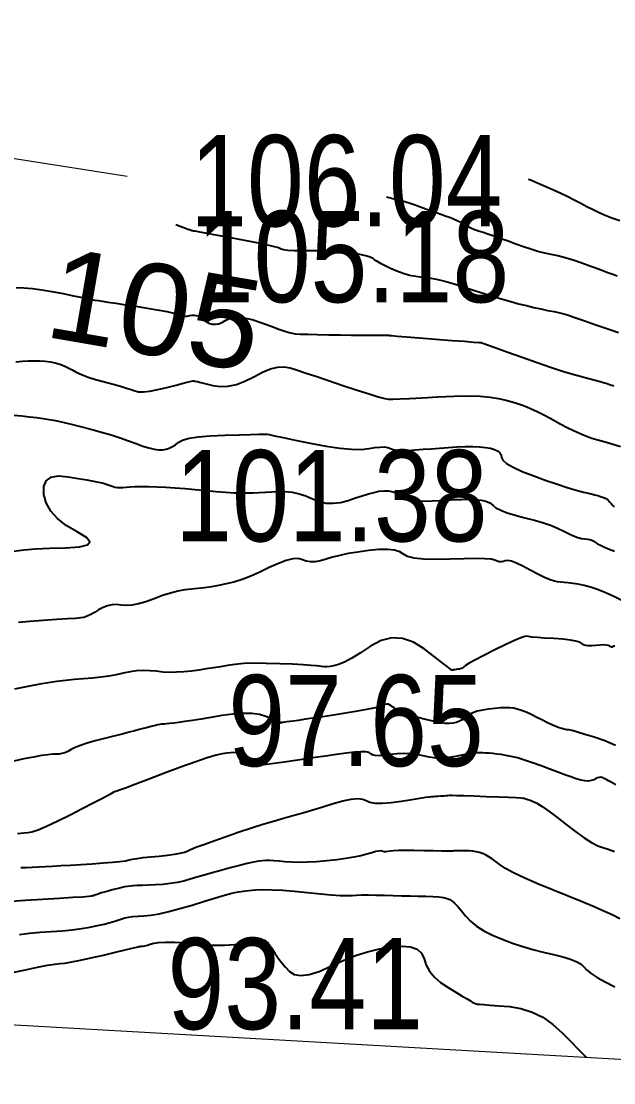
# Model space of a CAD drawing. Header units: metres. Extents: x 429565 to 431255, y 2472510 to 2473324.
# Drawn here: x 431177.96 to 431200.66, y 2472528.18 to 2472568.89 of the extents above; entities that cross this region are included whole.
import ezdxf
from ezdxf.enums import TextEntityAlignment as Align

# ---------------------------------------------------------------- set-up
doc = ezdxf.new("R2010")
doc.units = ezdxf.units.M
for name, color, linetype in [('Docao', 7, 'Continuous'), ('hanh nha', 6, 'Continuous'), ('MHBS_DongMuc', 3, 'Continuous')]:
    doc.layers.add(name, color=color, linetype=linetype)
doc.layers.add('PLine_5', color=2, linetype='Continuous', lineweight=0)
doc.layers.add('PLine_74', color=74, linetype='Continuous', lineweight=0)
doc.styles.get("Standard").update_dxf_attribs({"font": 'arial.ttf'})

# ---------------------------------------------------------------- blocks, each defined once
blk = doc.blocks.new('A$Ce915ad33')
at = {"layer": 'MHBS_DongMuc', "color": 8}
for points, elevation in [([(431197.382, 2472562.834), (431197.439, 2472562.811), (431197.761, 2472562.681), (431198.061, 2472562.554), (431198.35, 2472562.426), (431198.627, 2472562.297), (431198.892, 2472562.166), (431199.146, 2472562.033), (431199.391, 2472561.903), (431199.632, 2472561.78), (431199.869, 2472561.664), (431200.102, 2472561.555), (431200.33, 2472561.453), (431200.582, 2472561.351), (431200.884, 2472561.243)], 108), ([(431200.792, 2472559.105), (431200.621, 2472559.171), (431200.395, 2472559.256), (431200.115, 2472559.361), (431199.781, 2472559.486), (431199.431, 2472559.612), (431199.105, 2472559.72), (431198.801, 2472559.811), (431198.521, 2472559.884), (431198.263, 2472559.94), (431198.013, 2472559.993), (431197.751, 2472560.06), (431197.48, 2472560.14), (431197.198, 2472560.233), (431196.905, 2472560.339), (431196.617, 2472560.447), (431196.349, 2472560.545), (431196.099, 2472560.633), (431195.87, 2472560.711), (431195.66, 2472560.78), (431195.476, 2472560.839), (431195.327, 2472560.892), (431195.211, 2472560.937), (431195.13, 2472560.975), (431195.082, 2472561.006), (431195.042, 2472561.037), (431194.981, 2472561.074), (431194.901, 2472561.117), (431194.801, 2472561.167), (431194.681, 2472561.223), (431194.545, 2472561.282), (431194.398, 2472561.342), (431194.24, 2472561.403), (431194.071, 2472561.465), (431193.891, 2472561.527), (431193.708, 2472561.591), (431193.527, 2472561.654), (431193.351, 2472561.718), (431193.178, 2472561.782), (431193.009, 2472561.847), (431192.813, 2472561.914), (431192.559, 2472561.988), (431192.248, 2472562.067), (431191.951, 2472562.135)], 107), ([(431183.88, 2472561.097), (431184.051, 2472561.029), (431184.244, 2472560.951), (431184.336, 2472560.917), (431184.375, 2472560.905), (431184.409, 2472560.894), (431184.435, 2472560.885), (431184.456, 2472560.877), (431184.471, 2472560.87), (431184.488, 2472560.864), (431184.516, 2472560.858), (431184.555, 2472560.851), (431184.605, 2472560.843), (431184.665, 2472560.834), (431184.784, 2472560.815), (431185.008, 2472560.775), (431185.337, 2472560.714), (431185.77, 2472560.631), (431186.309, 2472560.528), (431186.845, 2472560.423), (431187.274, 2472560.333), (431187.595, 2472560.26), (431187.808, 2472560.203), (431187.913, 2472560.162), (431188.003, 2472560.133), (431188.17, 2472560.112), (431188.415, 2472560.099), (431188.738, 2472560.094), (431189.138, 2472560.097), (431189.557, 2472560.098), (431189.934, 2472560.087), (431190.27, 2472560.064), (431190.564, 2472560.028), (431190.817, 2472559.981), (431191.027, 2472559.93), (431191.195, 2472559.885), (431191.32, 2472559.846), (431191.402, 2472559.812), (431191.441, 2472559.784), (431191.482, 2472559.75), (431191.568, 2472559.696), (431191.7, 2472559.624), (431191.878, 2472559.533), (431192.102, 2472559.422), (431192.348, 2472559.313), (431192.593, 2472559.223), (431192.836, 2472559.154), (431193.078, 2472559.106), (431193.32, 2472559.077), (431193.576, 2472559.048), (431193.865, 2472558.994), (431194.187, 2472558.917), (431194.541, 2472558.816), (431194.928, 2472558.692), (431195.322, 2472558.56), (431195.697, 2472558.439), (431196.053, 2472558.328), (431196.391, 2472558.227), (431196.71, 2472558.136), (431197.014, 2472558.054), (431197.308, 2472557.979), (431197.591, 2472557.911), (431197.863, 2472557.851), (431198.124, 2472557.799), (431198.369, 2472557.75), (431198.591, 2472557.699), (431198.791, 2472557.648), (431198.968, 2472557.596), (431199.123, 2472557.543), (431199.281, 2472557.485), (431199.468, 2472557.419), (431199.685, 2472557.344), (431199.93, 2472557.261), (431200.205, 2472557.168), (431200.51, 2472557.066), (431200.845, 2472556.953)], 106), ([(431177.764, 2472558.674), (431178.058, 2472558.662), (431178.385, 2472558.632), (431178.743, 2472558.585), (431179.134, 2472558.521), (431179.557, 2472558.439), (431179.962, 2472558.355), (431180.3, 2472558.287), (431180.572, 2472558.233), (431180.777, 2472558.195), (431180.915, 2472558.171), (431181.058, 2472558.149), (431181.279, 2472558.115), (431181.578, 2472558.07), (431181.954, 2472558.013), (431182.408, 2472557.945), (431182.862, 2472557.874), (431183.238, 2472557.809), (431183.536, 2472557.751), (431183.755, 2472557.698), (431183.896, 2472557.651), (431183.999, 2472557.614), (431184.102, 2472557.59), (431184.205, 2472557.58), (431184.308, 2472557.582), (431184.412, 2472557.597), (431184.509, 2472557.613), (431184.593, 2472557.616), (431184.664, 2472557.607), (431184.722, 2472557.586), (431184.766, 2472557.552), (431184.811, 2472557.51), (431184.872, 2472557.465), (431184.949, 2472557.417), (431185.041, 2472557.366), (431185.149, 2472557.311), (431185.269, 2472557.271), (431185.395, 2472557.263), (431185.53, 2472557.287), (431185.671, 2472557.343), (431185.82, 2472557.432), (431185.996, 2472557.511), (431186.219, 2472557.54), (431186.489, 2472557.518), (431186.807, 2472557.446), (431187.171, 2472557.324), (431187.527, 2472557.19), (431187.821, 2472557.082), (431188.054, 2472557.001), (431188.224, 2472556.946), (431188.332, 2472556.918), (431188.451, 2472556.904), (431188.651, 2472556.891), (431188.933, 2472556.88), (431189.297, 2472556.871), (431189.743, 2472556.863), (431190.202, 2472556.857), (431190.608, 2472556.852), (431190.959, 2472556.85), (431191.256, 2472556.849), (431191.499, 2472556.849), (431191.694, 2472556.85), (431191.848, 2472556.849), (431191.961, 2472556.847), (431192.034, 2472556.844), (431192.065, 2472556.839), (431192.144, 2472556.829), (431192.36, 2472556.81), (431192.713, 2472556.781), (431193.202, 2472556.743), (431193.828, 2472556.695), (431194.453, 2472556.648), (431194.94, 2472556.611), (431195.289, 2472556.584), (431195.501, 2472556.568), (431195.574, 2472556.561), (431195.578, 2472556.56), (431195.584, 2472556.558), (431195.59, 2472556.556), (431195.598, 2472556.554), (431195.607, 2472556.551), (431195.676, 2472556.527), (431195.864, 2472556.46), (431196.172, 2472556.349), (431196.599, 2472556.195), (431197.145, 2472555.998), (431197.72, 2472555.793), (431198.236, 2472555.617), (431198.691, 2472555.469), (431199.086, 2472555.349), (431199.421, 2472555.258), (431199.704, 2472555.185), (431199.945, 2472555.122), (431200.143, 2472555.068), (431200.298, 2472555.024), (431200.411, 2472554.989), (431200.499, 2472554.959), (431200.583, 2472554.931), (431200.66, 2472554.905)], 105), ([(431177.672, 2472553.779), (431177.979, 2472553.75), (431178.268, 2472553.718), (431178.538, 2472553.685), (431178.791, 2472553.65), (431179.025, 2472553.614), (431179.269, 2472553.569), (431179.551, 2472553.51), (431179.871, 2472553.436), (431180.23, 2472553.347), (431180.627, 2472553.243), (431181.03, 2472553.132), (431181.404, 2472553.022), (431181.749, 2472552.911), (431182.067, 2472552.801), (431182.356, 2472552.69), (431182.617, 2472552.593), (431182.85, 2472552.521), (431183.053, 2472552.474), (431183.229, 2472552.452), (431183.375, 2472552.456), (431183.505, 2472552.48), (431183.629, 2472552.52), (431183.749, 2472552.576), (431183.863, 2472552.648), (431183.972, 2472552.735), (431184.128, 2472552.823), (431184.385, 2472552.895), (431184.742, 2472552.951), (431185.199, 2472552.991), (431185.757, 2472553.015), (431186.305, 2472553.03), (431186.734, 2472553.042), (431187.044, 2472553.05), (431187.235, 2472553.055), (431187.307, 2472553.056), (431187.32, 2472553.055), (431187.333, 2472553.054), (431187.347, 2472553.053), (431187.362, 2472553.051), (431187.377, 2472553.048), (431187.456, 2472553.032), (431187.66, 2472552.99), (431187.99, 2472552.922), (431188.446, 2472552.827), (431189.028, 2472552.706), (431189.633, 2472552.591), (431190.16, 2472552.512), (431190.608, 2472552.47), (431190.977, 2472552.465), (431191.269, 2472552.497), (431191.503, 2472552.537), (431191.704, 2472552.558), (431191.87, 2472552.56), (431192.001, 2472552.542), (431192.099, 2472552.505), (431192.201, 2472552.465), (431192.347, 2472552.439), (431192.537, 2472552.428), (431192.77, 2472552.43), (431193.047, 2472552.446), (431193.351, 2472552.47), (431193.662, 2472552.492), (431193.982, 2472552.515), (431194.31, 2472552.537), (431194.646, 2472552.559), (431194.97, 2472552.574), (431195.26, 2472552.577), (431195.517, 2472552.567), (431195.74, 2472552.545), (431195.929, 2472552.511), (431196.084, 2472552.465), (431196.204, 2472552.406), (431196.29, 2472552.336), (431196.341, 2472552.254), (431196.357, 2472552.16), (431196.406, 2472552.051), (431196.554, 2472551.926), (431196.802, 2472551.784), (431197.149, 2472551.625), (431197.596, 2472551.449), (431198.069, 2472551.277), (431198.496, 2472551.129), (431198.877, 2472551.005), (431199.212, 2472550.905), (431199.5, 2472550.829), (431199.741, 2472550.77), (431199.935, 2472550.721), (431200.082, 2472550.682), (431200.181, 2472550.652), (431200.233, 2472550.632), (431200.259, 2472550.618), (431200.284, 2472550.607), (431200.306, 2472550.599), (431200.326, 2472550.594), (431200.343, 2472550.591), (431200.364, 2472550.582), (431200.396, 2472550.558), (431200.439, 2472550.517), (431200.492, 2472550.461), (431200.555, 2472550.39), (431200.619, 2472550.317), (431200.672, 2472550.259)], 103), ([(431177.749, 2472555.831), (431178.009, 2472555.844), (431178.235, 2472555.861), (431178.454, 2472555.867), (431178.666, 2472555.862), (431178.871, 2472555.846), (431179.068, 2472555.819), (431179.256, 2472555.781), (431179.433, 2472555.731), (431179.6, 2472555.671), (431179.756, 2472555.598), (431179.902, 2472555.515), (431180.064, 2472555.425), (431180.268, 2472555.335), (431180.516, 2472555.243), (431180.807, 2472555.15), (431181.141, 2472555.056), (431181.473, 2472554.966), (431181.754, 2472554.886), (431181.987, 2472554.817), (431182.171, 2472554.758), (431182.305, 2472554.709), (431182.443, 2472554.679), (431182.635, 2472554.677), (431182.882, 2472554.705), (431183.183, 2472554.76), (431183.54, 2472554.844), (431183.886, 2472554.933), (431184.159, 2472555.003), (431184.358, 2472555.054), (431184.484, 2472555.085), (431184.535, 2472555.098), (431184.548, 2472555.1), (431184.559, 2472555.101), (431184.568, 2472555.101), (431184.574, 2472555.1), (431184.578, 2472555.098), (431184.609, 2472555.088), (431184.696, 2472555.065), (431184.839, 2472555.029), (431185.038, 2472554.979), (431185.293, 2472554.917), (431185.582, 2472554.875), (431185.883, 2472554.888), (431186.198, 2472554.955), (431186.524, 2472555.078), (431186.863, 2472555.255), (431187.195, 2472555.433), (431187.5, 2472555.556), (431187.779, 2472555.624), (431188.031, 2472555.639), (431188.256, 2472555.598), (431188.507, 2472555.517), (431188.834, 2472555.408), (431189.24, 2472555.273), (431189.722, 2472555.11), (431190.282, 2472554.92), (431190.831, 2472554.736), (431191.28, 2472554.592), (431191.63, 2472554.487), (431191.881, 2472554.422), (431192.032, 2472554.396), (431192.188, 2472554.394), (431192.455, 2472554.403), (431192.831, 2472554.42), (431193.317, 2472554.447), (431193.912, 2472554.483), (431194.526, 2472554.514), (431195.067, 2472554.523), (431195.534, 2472554.51), (431195.927, 2472554.476), (431196.247, 2472554.42), (431196.517, 2472554.354), (431196.759, 2472554.289), (431196.974, 2472554.225), (431197.161, 2472554.163), (431197.322, 2472554.102), (431197.489, 2472554.027), (431197.699, 2472553.927), (431197.951, 2472553.799), (431198.245, 2472553.646), (431198.581, 2472553.465), (431198.923, 2472553.285), (431199.236, 2472553.134), (431199.52, 2472553.011), (431199.776, 2472552.915), (431200.002, 2472552.848), (431200.244, 2472552.784), (431200.549, 2472552.695), (431200.915, 2472552.583)], 104), ([(431200.944, 2472546.686), (431200.629, 2472546.836), (431200.319, 2472546.976), (431200.031, 2472547.093), (431199.764, 2472547.185), (431199.52, 2472547.253), (431199.297, 2472547.296), (431199.095, 2472547.325), (431198.916, 2472547.349), (431198.758, 2472547.367), (431198.622, 2472547.381), (431198.507, 2472547.389), (431198.382, 2472547.412), (431198.215, 2472547.468), (431198.006, 2472547.559), (431197.754, 2472547.683), (431197.46, 2472547.841), (431197.169, 2472547.995), (431196.927, 2472548.108), (431196.735, 2472548.178), (431196.592, 2472548.207), (431196.499, 2472548.194), (431196.428, 2472548.168), (431196.352, 2472548.157), (431196.272, 2472548.161), (431196.187, 2472548.181), (431196.099, 2472548.216), (431195.957, 2472548.251), (431195.713, 2472548.273), (431195.367, 2472548.28), (431194.92, 2472548.274), (431194.371, 2472548.253), (431193.82, 2472548.239), (431193.368, 2472548.252), (431193.014, 2472548.291), (431192.758, 2472548.358), (431192.601, 2472548.451), (431192.461, 2472548.542), (431192.257, 2472548.601), (431191.989, 2472548.628), (431191.657, 2472548.623), (431191.26, 2472548.586), (431190.852, 2472548.53), (431190.486, 2472548.469), (431190.16, 2472548.404), (431189.876, 2472548.333), (431189.633, 2472548.257), (431189.419, 2472548.194), (431189.222, 2472548.16), (431189.041, 2472548.155), (431188.878, 2472548.18), (431188.731, 2472548.234), (431188.57, 2472548.277), (431188.362, 2472548.268), (431188.108, 2472548.208), (431187.808, 2472548.096), (431187.461, 2472547.933), (431187.099, 2472547.757), (431186.752, 2472547.606), (431186.421, 2472547.481), (431186.105, 2472547.381), (431185.805, 2472547.307), (431185.518, 2472547.249), (431185.242, 2472547.201), (431184.977, 2472547.162), (431184.721, 2472547.132), (431184.477, 2472547.11), (431184.228, 2472547.082), (431183.961, 2472547.031), (431183.675, 2472546.956), (431183.37, 2472546.858), (431183.047, 2472546.737), (431182.73, 2472546.621), (431182.445, 2472546.539), (431182.191, 2472546.49), (431181.97, 2472546.475), (431181.78, 2472546.493), (431181.607, 2472546.513), (431181.434, 2472546.506), (431181.262, 2472546.47), (431181.091, 2472546.406), (431180.92, 2472546.314), (431180.761, 2472546.217), (431180.624, 2472546.139), (431180.511, 2472546.08), (431180.419, 2472546.04), (431180.351, 2472546.019), (431180.243, 2472546.005), (431180.034, 2472545.987), (431179.723, 2472545.964), (431179.312, 2472545.938), (431178.8, 2472545.907), (431178.281, 2472545.873), (431177.852, 2472545.835)], 101), ([(431177.666, 2472548.569), (431178.05, 2472548.616), (431178.508, 2472548.652), (431179.04, 2472548.678), (431179.648, 2472548.692), (431180.182, 2472548.724), (431180.494, 2472548.801), (431180.585, 2472548.923), (431180.455, 2472549.091), (431180.102, 2472549.303), (431179.681, 2472549.548), (431179.342, 2472549.815), (431179.087, 2472550.103), (431178.914, 2472550.412), (431178.824, 2472550.742), (431178.823, 2472551.042), (431178.915, 2472551.26), (431179.101, 2472551.396), (431179.38, 2472551.45), (431179.753, 2472551.421), (431180.14, 2472551.356), (431180.464, 2472551.299), (431180.724, 2472551.251), (431180.921, 2472551.211), (431181.054, 2472551.18), (431181.151, 2472551.153), (431181.242, 2472551.126), (431181.326, 2472551.1), (431181.403, 2472551.073), (431181.473, 2472551.046), (431181.546, 2472551.024), (431181.633, 2472551.01), (431181.734, 2472551.005), (431181.849, 2472551.009), (431181.977, 2472551.021), (431182.132, 2472551.035), (431182.327, 2472551.042), (431182.562, 2472551.045), (431182.837, 2472551.041), (431183.153, 2472551.031), (431183.496, 2472551.015), (431183.856, 2472550.993), (431184.232, 2472550.965), (431184.624, 2472550.931), (431185.032, 2472550.89), (431185.428, 2472550.851), (431185.785, 2472550.822), (431186.102, 2472550.803), (431186.38, 2472550.795), (431186.618, 2472550.797), (431186.841, 2472550.805), (431187.072, 2472550.815), (431187.313, 2472550.825), (431187.562, 2472550.837), (431187.819, 2472550.85), (431188.081, 2472550.85), (431188.34, 2472550.822), (431188.598, 2472550.766), (431188.854, 2472550.683), (431189.109, 2472550.571), (431189.367, 2472550.468), (431189.632, 2472550.41), (431189.906, 2472550.399), (431190.187, 2472550.433), (431190.477, 2472550.513), (431190.759, 2472550.609), (431191.018, 2472550.692), (431191.255, 2472550.761), (431191.47, 2472550.817), (431191.661, 2472550.86), (431191.842, 2472550.882), (431192.021, 2472550.876), (431192.2, 2472550.843), (431192.378, 2472550.781), (431192.556, 2472550.692), (431192.743, 2472550.601), (431192.952, 2472550.535), (431193.181, 2472550.495), (431193.432, 2472550.479), (431193.703, 2472550.489), (431193.985, 2472550.509), (431194.264, 2472550.526), (431194.542, 2472550.54), (431194.819, 2472550.55), (431195.094, 2472550.556), (431195.351, 2472550.551), (431195.572, 2472550.526), (431195.757, 2472550.48), (431195.906, 2472550.413), (431196.019, 2472550.326), (431196.145, 2472550.229), (431196.331, 2472550.133), (431196.577, 2472550.036), (431196.883, 2472549.94), (431197.25, 2472549.844), (431197.627, 2472549.747), (431197.966, 2472549.647), (431198.266, 2472549.545), (431198.527, 2472549.439), (431198.749, 2472549.331), (431198.944, 2472549.231), (431199.121, 2472549.152), (431199.281, 2472549.093), (431199.423, 2472549.054), (431199.549, 2472549.036), (431199.657, 2472549.026), (431199.747, 2472549.011), (431199.82, 2472548.99), (431199.875, 2472548.964), (431199.913, 2472548.933), (431199.959, 2472548.895), (431200.038, 2472548.847), (431200.151, 2472548.789), (431200.297, 2472548.722), (431200.477, 2472548.646), (431200.682, 2472548.559)], 102), ([(431200.729, 2472541.114), (431200.313, 2472541.289), (431199.91, 2472541.429), (431199.551, 2472541.54), (431199.269, 2472541.623), (431199.063, 2472541.681), (431198.934, 2472541.712), (431198.881, 2472541.717), (431198.857, 2472541.714), (431198.812, 2472541.72), (431198.748, 2472541.735), (431198.664, 2472541.759), (431198.56, 2472541.793), (431198.435, 2472541.84), (431198.287, 2472541.903), (431198.117, 2472541.982), (431197.925, 2472542.078), (431197.711, 2472542.19), (431197.494, 2472542.3), (431197.297, 2472542.39), (431197.119, 2472542.46), (431196.96, 2472542.51), (431196.821, 2472542.54), (431196.678, 2472542.555), (431196.511, 2472542.56), (431196.32, 2472542.553), (431196.104, 2472542.536), (431195.864, 2472542.509), (431195.628, 2472542.471), (431195.425, 2472542.424), (431195.254, 2472542.368), (431195.117, 2472542.302), (431195.012, 2472542.227), (431194.92, 2472542.152), (431194.824, 2472542.089), (431194.722, 2472542.037), (431194.615, 2472541.996), (431194.503, 2472541.966), (431194.368, 2472541.953), (431194.195, 2472541.961), (431193.983, 2472541.99), (431193.732, 2472542.04), (431193.443, 2472542.112), (431193.156, 2472542.191), (431192.916, 2472542.261), (431192.721, 2472542.323), (431192.572, 2472542.377), (431192.468, 2472542.423), (431192.39, 2472542.465), (431192.317, 2472542.507), (431192.248, 2472542.55), (431192.183, 2472542.594), (431192.123, 2472542.638), (431192.066, 2472542.674), (431192.009, 2472542.693), (431191.952, 2472542.696), (431191.896, 2472542.683), (431191.839, 2472542.653), (431191.73, 2472542.609), (431191.513, 2472542.555), (431191.189, 2472542.489), (431190.759, 2472542.414), (431190.221, 2472542.327), (431189.675, 2472542.243), (431189.217, 2472542.173), (431188.849, 2472542.117), (431188.569, 2472542.075), (431188.378, 2472542.048), (431188.244, 2472542.03), (431188.134, 2472542.015), (431188.048, 2472542.003), (431187.987, 2472541.994), (431187.949, 2472541.989), (431187.927, 2472541.986), (431187.91, 2472541.984), (431187.898, 2472541.984), (431187.891, 2472541.986), (431187.889, 2472541.99), (431187.867, 2472542.003), (431187.8, 2472542.033), (431187.688, 2472542.08), (431187.53, 2472542.144), (431187.328, 2472542.226), (431187.08, 2472542.299), (431186.788, 2472542.339), (431186.452, 2472542.345), (431186.071, 2472542.318), (431185.646, 2472542.257), (431185.222, 2472542.184), (431184.844, 2472542.121), (431184.514, 2472542.068), (431184.23, 2472542.026), (431183.994, 2472541.993), (431183.799, 2472541.969), (431183.643, 2472541.95), (431183.524, 2472541.938), (431183.443, 2472541.932), (431183.4, 2472541.933), (431183.368, 2472541.933), (431183.322, 2472541.928), (431183.261, 2472541.918), (431183.185, 2472541.902), (431183.094, 2472541.881), (431182.991, 2472541.856), (431182.878, 2472541.827), (431182.755, 2472541.795), (431182.621, 2472541.759), (431182.478, 2472541.72), (431182.305, 2472541.674), (431182.086, 2472541.618), (431181.819, 2472541.55), (431181.506, 2472541.471), (431181.145, 2472541.382), (431180.786, 2472541.289), (431180.479, 2472541.2), (431180.224, 2472541.115), (431180.021, 2472541.033), (431179.87, 2472540.955), (431179.746, 2472540.887), (431179.628, 2472540.836), (431179.514, 2472540.801), (431179.405, 2472540.782), (431179.3, 2472540.78), (431179.168, 2472540.778), (431178.978, 2472540.759), (431178.73, 2472540.723), (431178.423, 2472540.67), (431178.057, 2472540.601), (431177.668, 2472540.516)], 99), ([(431200.7, 2472544.917), (431200.636, 2472544.916), (431200.621, 2472544.891), (431200.6, 2472544.879), (431200.573, 2472544.88), (431200.541, 2472544.893), (431200.502, 2472544.919), (431200.448, 2472544.947), (431200.368, 2472544.963), (431200.262, 2472544.968), (431200.131, 2472544.962), (431199.973, 2472544.945), (431199.816, 2472544.93), (431199.683, 2472544.93), (431199.575, 2472544.946), (431199.493, 2472544.976), (431199.435, 2472545.022), (431199.356, 2472545.073), (431199.209, 2472545.117), (431198.994, 2472545.154), (431198.71, 2472545.185), (431198.359, 2472545.21), (431198.009, 2472545.231), (431197.731, 2472545.251), (431197.524, 2472545.27), (431197.388, 2472545.287), (431197.324, 2472545.304), (431197.252, 2472545.295), (431197.094, 2472545.238), (431196.849, 2472545.133), (431196.519, 2472544.979), (431196.102, 2472544.776), (431195.686, 2472544.569), (431195.359, 2472544.401), (431195.121, 2472544.272), (431194.972, 2472544.183), (431194.912, 2472544.133), (431194.89, 2472544.105), (431194.856, 2472544.081), (431194.81, 2472544.061), (431194.753, 2472544.045), (431194.683, 2472544.033), (431194.615, 2472544.024), (431194.561, 2472544.016), (431194.521, 2472544.009), (431194.496, 2472544.004), (431194.485, 2472543.999), (431194.481, 2472543.997), (431194.475, 2472543.995), (431194.47, 2472543.995), (431194.463, 2472543.997), (431194.456, 2472544), (431194.407, 2472544.036), (431194.277, 2472544.135), (431194.065, 2472544.298), (431193.771, 2472544.524), (431193.395, 2472544.813), (431192.979, 2472545.074), (431192.565, 2472545.215), (431192.153, 2472545.236), (431191.743, 2472545.138), (431191.334, 2472544.919), (431190.952, 2472544.666), (431190.621, 2472544.464), (431190.341, 2472544.313), (431190.112, 2472544.213), (431189.934, 2472544.164), (431189.79, 2472544.145), (431189.663, 2472544.133), (431189.553, 2472544.13), (431189.46, 2472544.135), (431189.384, 2472544.148), (431189.269, 2472544.166), (431189.059, 2472544.185), (431188.753, 2472544.205), (431188.353, 2472544.225), (431187.858, 2472544.247), (431187.343, 2472544.262), (431186.885, 2472544.263), (431186.485, 2472544.25), (431186.141, 2472544.223), (431185.854, 2472544.181), (431185.592, 2472544.134), (431185.322, 2472544.089), (431185.046, 2472544.046), (431184.763, 2472544.005), (431184.473, 2472543.966), (431184.184, 2472543.935), (431183.905, 2472543.919), (431183.635, 2472543.917), (431183.376, 2472543.929), (431183.126, 2472543.956), (431182.879, 2472543.98), (431182.63, 2472543.985), (431182.378, 2472543.971), (431182.123, 2472543.937), (431181.866, 2472543.884), (431181.598, 2472543.825), (431181.312, 2472543.773), (431181.008, 2472543.73), (431180.686, 2472543.694), (431180.345, 2472543.666), (431179.998, 2472543.639), (431179.657, 2472543.605), (431179.321, 2472543.565), (431178.99, 2472543.518), (431178.665, 2472543.464), (431178.342, 2472543.405), (431178.018, 2472543.339), (431177.693, 2472543.268)], 100), ([(431200.737, 2472539.598), (431200.552, 2472539.703), (431200.452, 2472539.762), (431200.397, 2472539.796), (431200.345, 2472539.825), (431200.295, 2472539.85), (431200.249, 2472539.87), (431200.205, 2472539.885), (431200.158, 2472539.892), (431200.103, 2472539.888), (431200.039, 2472539.871), (431199.968, 2472539.841), (431199.888, 2472539.8), (431199.793, 2472539.764), (431199.679, 2472539.75), (431199.545, 2472539.757), (431199.392, 2472539.786), (431199.218, 2472539.838), (431199.018, 2472539.907), (431198.783, 2472539.99), (431198.515, 2472540.088), (431198.213, 2472540.2), (431197.878, 2472540.326), (431197.541, 2472540.449), (431197.238, 2472540.551), (431196.969, 2472540.633), (431196.732, 2472540.694), (431196.528, 2472540.734), (431196.347, 2472540.762), (431196.18, 2472540.785), (431196.025, 2472540.802), (431195.883, 2472540.814), (431195.755, 2472540.821), (431195.641, 2472540.825), (431195.544, 2472540.828), (431195.463, 2472540.829), (431195.399, 2472540.83), (431195.351, 2472540.829), (431195.289, 2472540.823), (431195.183, 2472540.806), (431195.032, 2472540.778), (431194.837, 2472540.739), (431194.598, 2472540.689), (431194.339, 2472540.646), (431194.085, 2472540.627), (431193.835, 2472540.631), (431193.59, 2472540.659), (431193.35, 2472540.711), (431193.11, 2472540.764), (431192.865, 2472540.795), (431192.615, 2472540.806), (431192.36, 2472540.795), (431192.101, 2472540.763), (431191.862, 2472540.73), (431191.667, 2472540.717), (431191.518, 2472540.724), (431191.414, 2472540.75), (431191.354, 2472540.797), (431191.287, 2472540.842), (431191.159, 2472540.867), (431190.97, 2472540.872), (431190.721, 2472540.857), (431190.411, 2472540.82), (431190.04, 2472540.769), (431189.607, 2472540.707), (431189.112, 2472540.634), (431188.555, 2472540.55), (431187.937, 2472540.457), (431187.354, 2472540.378), (431186.905, 2472540.342), (431186.59, 2472540.347), (431186.409, 2472540.394), (431186.361, 2472540.482), (431186.372, 2472540.583), (431186.368, 2472540.667), (431186.349, 2472540.733), (431186.313, 2472540.782), (431186.263, 2472540.814), (431186.192, 2472540.832), (431186.096, 2472540.839), (431185.974, 2472540.834), (431185.828, 2472540.819), (431185.656, 2472540.792), (431185.42, 2472540.737), (431185.082, 2472540.635), (431184.64, 2472540.485), (431184.095, 2472540.289), (431183.446, 2472540.047), (431182.814, 2472539.806), (431182.314, 2472539.617), (431181.948, 2472539.48), (431181.715, 2472539.394), (431181.615, 2472539.361), (431181.578, 2472539.349), (431181.533, 2472539.33), (431181.481, 2472539.304), (431181.42, 2472539.271), (431181.352, 2472539.231), (431181.233, 2472539.164), (431181.021, 2472539.052), (431180.716, 2472538.894), (431180.318, 2472538.691), (431179.827, 2472538.442), (431179.332, 2472538.198), (431178.923, 2472538.007), (431178.599, 2472537.87), (431178.362, 2472537.787), (431178.21, 2472537.757), (431178.058, 2472537.747), (431177.817, 2472537.72)], 98), ([(431177.936, 2472536.427), (431178.146, 2472536.435), (431178.371, 2472536.445), (431178.613, 2472536.457), (431178.87, 2472536.471), (431179.155, 2472536.488), (431179.478, 2472536.507), (431179.839, 2472536.529), (431180.239, 2472536.553), (431180.677, 2472536.579), (431181.099, 2472536.607), (431181.452, 2472536.635), (431181.734, 2472536.664), (431181.947, 2472536.692), (431182.09, 2472536.721), (431182.222, 2472536.751), (431182.403, 2472536.781), (431182.632, 2472536.811), (431182.911, 2472536.842), (431183.239, 2472536.874), (431183.564, 2472536.907), (431183.834, 2472536.943), (431184.05, 2472536.981), (431184.211, 2472537.022), (431184.318, 2472537.066), (431184.441, 2472537.124), (431184.651, 2472537.209), (431184.948, 2472537.32), (431185.333, 2472537.459), (431185.804, 2472537.624), (431186.304, 2472537.795), (431186.774, 2472537.95), (431187.213, 2472538.089), (431187.622, 2472538.213), (431188, 2472538.321), (431188.367, 2472538.424), (431188.741, 2472538.532), (431189.123, 2472538.644), (431189.512, 2472538.762), (431189.908, 2472538.884), (431190.279, 2472538.988), (431190.591, 2472539.052), (431190.844, 2472539.075), (431191.039, 2472539.058), (431191.175, 2472539), (431191.314, 2472538.936), (431191.519, 2472538.902), (431191.79, 2472538.898), (431192.126, 2472538.924), (431192.528, 2472538.98), (431192.921, 2472539.043), (431193.232, 2472539.093), (431193.461, 2472539.128), (431193.608, 2472539.149), (431193.672, 2472539.155), (431193.705, 2472539.156), (431193.758, 2472539.159), (431193.83, 2472539.163), (431193.921, 2472539.17), (431194.032, 2472539.179), (431194.143, 2472539.187), (431194.234, 2472539.194), (431194.306, 2472539.2), (431194.358, 2472539.203), (431194.391, 2472539.205), (431194.465, 2472539.203), (431194.64, 2472539.198), (431194.916, 2472539.189), (431195.293, 2472539.176), (431195.771, 2472539.159), (431196.25, 2472539.141), (431196.631, 2472539.126), (431196.913, 2472539.113), (431197.096, 2472539.104), (431197.18, 2472539.097), (431197.223, 2472539.087), (431197.284, 2472539.07), (431197.361, 2472539.044), (431197.455, 2472539.011), (431197.565, 2472538.97), (431197.711, 2472538.899), (431197.911, 2472538.775), (431198.164, 2472538.598), (431198.472, 2472538.369), (431198.833, 2472538.087), (431199.199, 2472537.804), (431199.523, 2472537.574), (431199.804, 2472537.396), (431200.042, 2472537.27), (431200.238, 2472537.196), (431200.439, 2472537.135), (431200.692, 2472537.047)], 97), ([(431200.889, 2472534.465), (431200.628, 2472534.599), (431200.306, 2472534.748), (431199.913, 2472534.92), (431199.449, 2472535.116), (431198.915, 2472535.335), (431198.309, 2472535.578), (431197.716, 2472535.82), (431197.219, 2472536.037), (431196.819, 2472536.229), (431196.514, 2472536.396), (431196.305, 2472536.537), (431196.15, 2472536.657), (431196.004, 2472536.76), (431195.869, 2472536.845), (431195.744, 2472536.914), (431195.629, 2472536.965), (431195.514, 2472537.003), (431195.39, 2472537.033), (431195.257, 2472537.054), (431195.115, 2472537.067), (431194.963, 2472537.071), (431194.819, 2472537.071), (431194.7, 2472537.07), (431194.605, 2472537.068), (431194.536, 2472537.067), (431194.492, 2472537.064), (431194.422, 2472537.063), (431194.275, 2472537.063), (431194.052, 2472537.066), (431193.753, 2472537.071), (431193.377, 2472537.078), (431192.994, 2472537.083), (431192.674, 2472537.084), (431192.417, 2472537.08), (431192.223, 2472537.071), (431192.091, 2472537.057), (431191.998, 2472537.044), (431191.921, 2472537.038), (431191.858, 2472537.039), (431191.811, 2472537.047), (431191.779, 2472537.061), (431191.736, 2472537.071), (431191.656, 2472537.065), (431191.54, 2472537.041), (431191.387, 2472537.001), (431191.198, 2472536.945), (431190.97, 2472536.883), (431190.702, 2472536.826), (431190.394, 2472536.774), (431190.046, 2472536.727), (431189.658, 2472536.685), (431189.267, 2472536.653), (431188.911, 2472536.634), (431188.591, 2472536.627), (431188.306, 2472536.634), (431188.056, 2472536.654), (431187.836, 2472536.676), (431187.639, 2472536.692), (431187.466, 2472536.7), (431187.316, 2472536.701), (431187.189, 2472536.695), (431187.048, 2472536.676), (431186.855, 2472536.639), (431186.611, 2472536.584), (431186.314, 2472536.51), (431185.965, 2472536.419), (431185.603, 2472536.32), (431185.269, 2472536.228), (431184.961, 2472536.14), (431184.681, 2472536.058), (431184.427, 2472535.982), (431184.182, 2472535.914), (431183.926, 2472535.859), (431183.66, 2472535.817), (431183.384, 2472535.787), (431183.098, 2472535.769), (431182.826, 2472535.758), (431182.593, 2472535.747), (431182.4, 2472535.737), (431182.245, 2472535.728), (431182.13, 2472535.719), (431182.026, 2472535.706), (431181.906, 2472535.686), (431181.769, 2472535.657), (431181.615, 2472535.621), (431181.445, 2472535.577), (431181.28, 2472535.532), (431181.139, 2472535.492), (431181.024, 2472535.457), (431180.933, 2472535.428), (431180.868, 2472535.404), (431180.817, 2472535.385), (431180.77, 2472535.367), (431180.727, 2472535.353), (431180.687, 2472535.341), (431180.652, 2472535.332), (431180.549, 2472535.321), (431180.309, 2472535.302), (431179.932, 2472535.278), (431179.417, 2472535.246), (431178.764, 2472535.207), (431178.11, 2472535.168), (431177.588, 2472535.135)], 96), ([(431177.892, 2472533.86), (431178.275, 2472533.909), (431178.679, 2472533.948), (431179.104, 2472533.978), (431179.523, 2472534.007), (431179.91, 2472534.045), (431180.265, 2472534.089), (431180.588, 2472534.142), (431180.878, 2472534.203), (431181.135, 2472534.265), (431181.357, 2472534.322), (431181.544, 2472534.374), (431181.696, 2472534.421), (431181.813, 2472534.463), (431181.925, 2472534.499), (431182.066, 2472534.53), (431182.235, 2472534.554), (431182.431, 2472534.572), (431182.655, 2472534.584), (431182.92, 2472534.608), (431183.238, 2472534.661), (431183.609, 2472534.743), (431184.034, 2472534.855), (431184.511, 2472534.995), (431184.975, 2472535.137), (431185.358, 2472535.254), (431185.66, 2472535.344), (431185.88, 2472535.41), (431186.02, 2472535.449), (431186.136, 2472535.475), (431186.284, 2472535.501), (431186.466, 2472535.525), (431186.681, 2472535.549), (431186.928, 2472535.571), (431187.219, 2472535.585), (431187.564, 2472535.583), (431187.963, 2472535.564), (431188.415, 2472535.528), (431188.922, 2472535.476), (431189.417, 2472535.424), (431189.835, 2472535.386), (431190.176, 2472535.363), (431190.441, 2472535.354), (431190.629, 2472535.361), (431190.798, 2472535.373), (431191.006, 2472535.38), (431191.255, 2472535.381), (431191.542, 2472535.378), (431191.869, 2472535.369), (431192.211, 2472535.359), (431192.541, 2472535.35), (431192.859, 2472535.342), (431193.166, 2472535.335), (431193.462, 2472535.329), (431193.73, 2472535.321), (431193.956, 2472535.304), (431194.138, 2472535.281), (431194.277, 2472535.249), (431194.373, 2472535.211), (431194.457, 2472535.152), (431194.559, 2472535.06), (431194.679, 2472534.934), (431194.819, 2472534.775), (431194.977, 2472534.583), (431195.166, 2472534.38), (431195.402, 2472534.188), (431195.683, 2472534.008), (431196.009, 2472533.839), (431196.381, 2472533.681), (431196.776, 2472533.536), (431197.17, 2472533.405), (431197.563, 2472533.287), (431197.956, 2472533.183), (431198.349, 2472533.092), (431198.709, 2472533.006), (431199.005, 2472532.916), (431199.238, 2472532.821), (431199.407, 2472532.722), (431199.512, 2472532.619), (431199.618, 2472532.504), (431199.789, 2472532.369), (431200.026, 2472532.216), (431200.328, 2472532.043), (431200.695, 2472531.851)], 95), ([(431177.551, 2472532.394), (431178.113, 2472532.515), (431178.584, 2472532.611), (431178.962, 2472532.682), (431179.249, 2472532.728), (431179.443, 2472532.749), (431179.629, 2472532.769), (431179.888, 2472532.812), (431180.22, 2472532.876), (431180.626, 2472532.964), (431181.105, 2472533.074), (431181.571, 2472533.184), (431181.937, 2472533.271), (431182.203, 2472533.335), (431182.369, 2472533.376), (431182.435, 2472533.394), (431182.454, 2472533.4), (431182.478, 2472533.405), (431182.506, 2472533.409), (431182.539, 2472533.412), (431182.576, 2472533.414), (431182.626, 2472533.42), (431182.696, 2472533.434), (431182.788, 2472533.457), (431182.899, 2472533.488), (431183.032, 2472533.528), (431183.215, 2472533.561), (431183.481, 2472533.576), (431183.829, 2472533.57), (431184.258, 2472533.544), (431184.769, 2472533.499), (431185.288, 2472533.459), (431185.741, 2472533.451), (431186.127, 2472533.475), (431186.447, 2472533.531), (431186.701, 2472533.619), (431186.911, 2472533.691), (431187.101, 2472533.701), (431187.27, 2472533.649), (431187.419, 2472533.534), (431187.547, 2472533.357), (431187.669, 2472533.154), (431187.798, 2472532.962), (431187.935, 2472532.779), (431188.079, 2472532.606), (431188.23, 2472532.443), (431188.417, 2472532.325), (431188.669, 2472532.286), (431188.985, 2472532.327), (431189.367, 2472532.447), (431189.813, 2472532.646), (431190.288, 2472532.868), (431190.758, 2472533.053), (431191.223, 2472533.202), (431191.682, 2472533.316), (431192.135, 2472533.393), (431192.545, 2472533.422), (431192.875, 2472533.39), (431193.126, 2472533.297), (431193.297, 2472533.142), (431193.388, 2472532.926), (431193.466, 2472532.685), (431193.598, 2472532.454), (431193.784, 2472532.234), (431194.024, 2472532.025), (431194.318, 2472531.826), (431194.612, 2472531.649), (431194.851, 2472531.505), (431195.035, 2472531.395), (431195.163, 2472531.317), (431195.237, 2472531.273), (431195.281, 2472531.248), (431195.324, 2472531.228), (431195.365, 2472531.213), (431195.403, 2472531.202), (431195.439, 2472531.197), (431195.516, 2472531.191), (431195.677, 2472531.178), (431195.921, 2472531.158), (431196.248, 2472531.131), (431196.659, 2472531.098), (431197.102, 2472531.028), (431197.528, 2472530.891), (431197.935, 2472530.688), (431198.324, 2472530.418), (431198.696, 2472530.082), (431199.601, 2472529.159)], 94)]:
    blk.add_lwpolyline(points, dxfattribs=dict(at, elevation=elevation))
at = {"layer": 'PLine_5', "color": 8, "flags": 128}
blk.add_lwpolyline([(430587.529, 2472809.455), (430620.863, 2472797.567), (430653.243, 2472787.35), (430674.405, 2472793.426), (430675.405, 2472793.398), (430703.954, 2472799.027), (430716.444, 2472791.868), (430738.084, 2472773.084), (430755.322, 2472751.198), (430792.787, 2472720.095), (430825.076, 2472702.661), (430852.195, 2472681.268), (430901.16, 2472659.386), (430903.635, 2472658.244), (430938.663, 2472643.272), (430969.914, 2472642.227), (430989.859, 2472635.203), (431004.82, 2472617.023), (431015.773, 2472590.698), (431026.853, 2472572.246), (431054.554, 2472575.085), (431101.862, 2472575.52), (431182.015, 2472562.949)], dxfattribs=at)
at = {"layer": 'PLine_74', "color": 8, "flags": 128}
blk.add_lwpolyline([(430513.538, 2472748.35), (430684.565, 2472710.268), (430825.146, 2472620.903), (431016.179, 2472539.523), (431216.959, 2472528.178), (431248.405, 2472665.708), (431122.679, 2472684.566), (430973.354, 2472718.119), (430847.535, 2472782.651), (430755.158, 2472869.508), (430572.776, 2472900.714)], dxfattribs=at)
at = {"layer": 'Docao', "color": 8, "width": 0.8}
for s, p in [('106.04', (431184.43, 2472561.02)), ('105.18', (431184.69, 2472558.11)), ('101.38', (431183.86, 2472548.94)), ('97.65', (431185.89, 2472540.32)), ('93.41', (431183.56, 2472530.23))]:
    blk.add_text(s, height=3.5, dxfattribs=at).set_placement(p)
at = {"layer": 'MHBS_DongMuc', "color": 8}
blk.add_text('105', height=3.5, rotation=350.2083, dxfattribs=at).set_placement((431183.089, 2472557.835, 105), align=Align.MIDDLE)

msp = doc.modelspace()

# ---------------------------------------------------------------- block references
at = {"layer": 'hanh nha'}
msp.add_blockref('A$Ce915ad33', (0, 0), dxfattribs=at)

doc.saveas('drawing.dxf')
